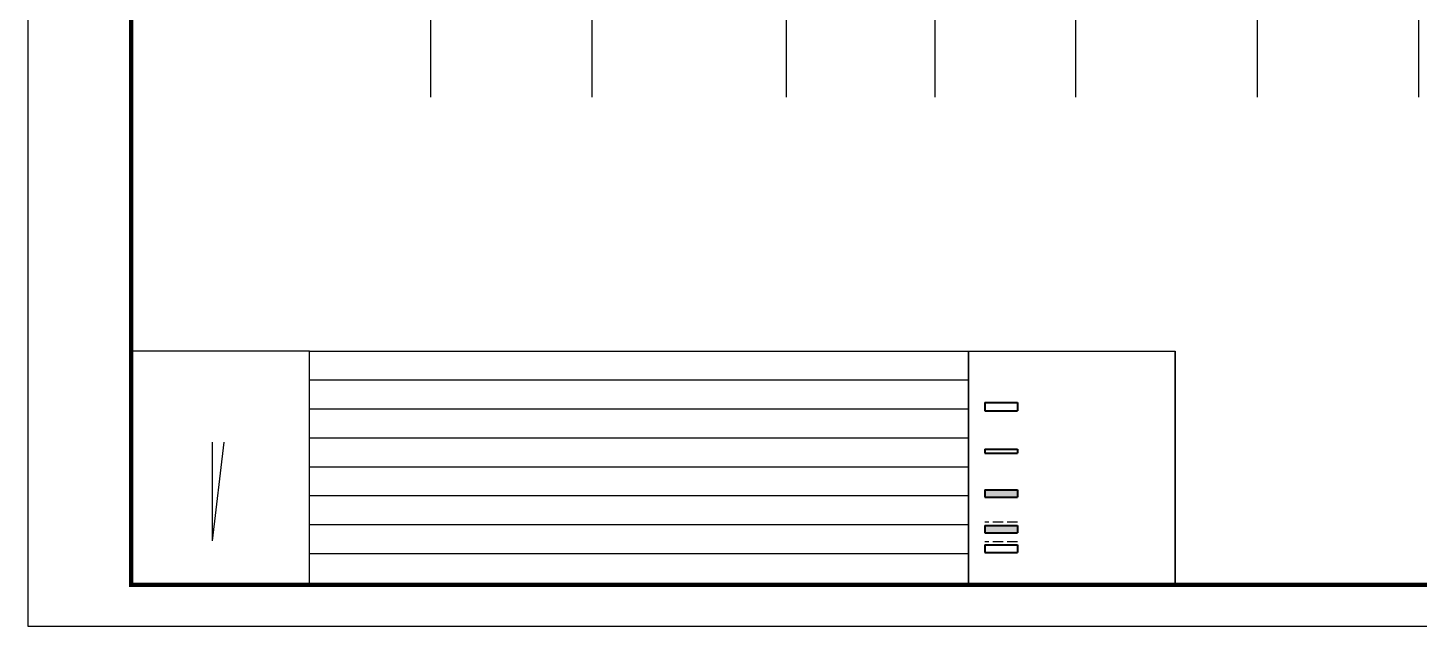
# Model space of a CAD drawing. Extents: x 23000734 to 24262965, y -11528137 to -9789882.
# Drawn here: x 24173865 to 24207525, y -10120633 to -10106160 of the extents above; entities that cross this region are included whole.
import ezdxf

# ---------------------------------------------------------------- set-up
doc = ezdxf.new("R2010")
doc.units = 0
doc.header["$LTSCALE"] = 1000
doc.linetypes.add('DASH', pattern=[0.35, 0.25, -0.1])
doc.linetypes.add('DOTE', pattern=[2.42, 2, -0.2, 0.02, -0.2])
for name, color, linetype in [('DOTE', 249, 'DOTE'), ('PUB_HATCH', 252, 'Continuous'), ('PUB_TITLE', 4, 'Continuous'), ('SURFACE', 6, 'DASH'), ('图框', 125, 'Continuous')]:
    doc.layers.add(name, color=color, linetype=linetype)
doc.layers.add('WALL', color=51, linetype='Continuous', lineweight=40)

msp = doc.modelspace()

# ---------------------------------------------------------------- hatches: boundary and pattern name
at = {"layer": 'PUB_HATCH'}
for points in [[(24197810, -10117514), (24197810, -10117334), (24197014, -10117334), (24197014, -10117514)], [(24197810, -10118379), (24197810, -10118199), (24197014, -10118199), (24197014, -10118379)]]:
    msp.add_hatch(color=256, dxfattribs=at).paths.add_polyline_path(points)

# ---------------------------------------------------------------- linework, layer by layer
for points in [[(24178333, -10118566), (24178333, -10116183)], [(24178333, -10118566), (24178618, -10116183)]]:
    msp.add_lwpolyline(points)
at = {"layer": 'DOTE'}
for p, q in [((24183615, -10107840), (24183615, -10085440)), ((24192215, -10107840), (24192215, -10085440)), ((24199215, -10107840), (24199215, -10085440)), ((24207515, -10107840), (24207515, -10085440)), ((24187515, -10107840), (24187515, -10097440)), ((24195815, -10107840), (24195815, -10097440)), ((24203615, -10107840), (24203615, -10097440))]:
    msp.add_line(p, q, dxfattribs=at)
at = {"layer": 'PUB_TITLE'}
msp.add_lwpolyline([(24173865, -10120633), (24262965, -10120633), (24262965, -10078633), (24173865, -10078633)], close=True, dxfattribs=at)
at = {"layer": 'PUB_TITLE', "const_width": 100}
msp.add_lwpolyline([(24176365, -10119633), (24261965, -10119633), (24261965, -10079633), (24176365, -10079633)], close=True, dxfattribs=at)
at = {"layer": 'SURFACE'}
for points in [[(24197810, -10118119), (24197014, -10118119)], [(24197810, -10118589), (24197014, -10118589)]]:
    msp.add_lwpolyline(points, dxfattribs=at)
at = {"layer": 'WALL'}
for p, q in [((24197014, -10115224), (24197810, -10115224)), ((24197014, -10115224), (24197014, -10115424)), ((24197014, -10115424), (24197810, -10115424)), ((24197810, -10115224), (24197810, -10115424)), ((24197014, -10116349), (24197810, -10116349)), ((24197014, -10116349), (24197014, -10116449)), ((24197014, -10116449), (24197810, -10116449)), ((24197810, -10116349), (24197810, -10116449)), ((24197014, -10117334), (24197810, -10117334)), ((24197014, -10117334), (24197014, -10117514)), ((24197014, -10117514), (24197810, -10117514)), ((24197810, -10117334), (24197810, -10117514)), ((24197014, -10118199), (24197810, -10118199)), ((24197014, -10118199), (24197014, -10118379)), ((24197810, -10118199), (24197810, -10118379)), ((24197014, -10118379), (24197810, -10118379)), ((24197014, -10118669), (24197810, -10118669)), ((24197014, -10118669), (24197014, -10118849)), ((24197014, -10118849), (24197810, -10118849)), ((24197810, -10118669), (24197810, -10118849))]:
    msp.add_line(p, q, dxfattribs=at)
at = {"layer": '图框'}
for p, q in [((24196625, -10113983), (24196625, -10119583)), ((24196625, -10113983), (24196625, -10119583)), ((24196625, -10113983), (24196625, -10119583)), ((24196625, -10114683), (24180681, -10114683)), ((24196625, -10115383), (24180681, -10115383)), ((24196625, -10116083), (24180681, -10116083)), ((24196625, -10116133), (24196625, -10119633)), ((24196625, -10116783), (24180681, -10116783)), ((24196625, -10117483), (24180681, -10117483)), ((24196625, -10118183), (24180681, -10118183)), ((24196625, -10118883), (24180681, -10118883))]:
    msp.add_line(p, q, dxfattribs=at)
for points in [[(24176365, -10119633), (24180681, -10119633), (24180681, -10113983), (24176365, -10113983)], [(24180681, -10113983), (24201625, -10113983), (24201625, -10119633), (24180681, -10119633)]]:
    msp.add_lwpolyline(points, close=True, dxfattribs=at)
for points in [[(24196625, -10119633), (24196625, -10113983)], [(24201625, -10119633), (24201625, -10113983)]]:
    msp.add_lwpolyline(points, dxfattribs=at)

doc.saveas('drawing.dxf')
